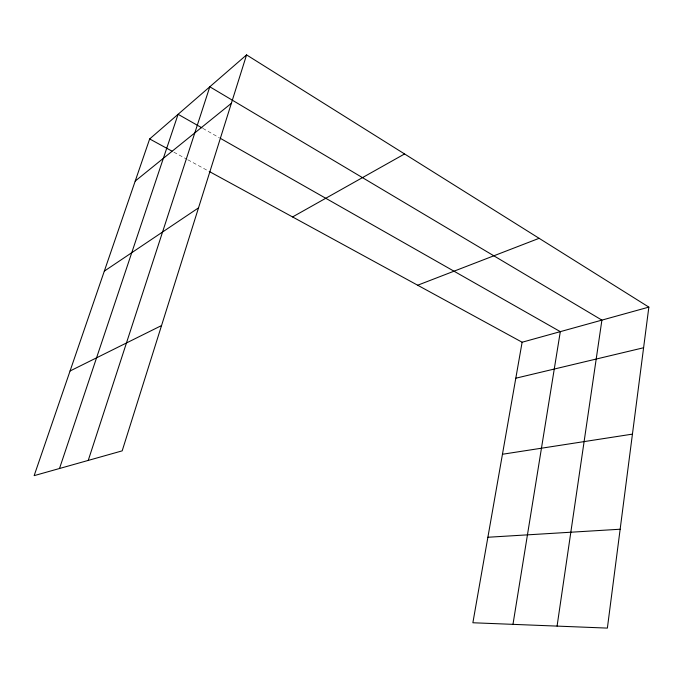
<?xml version="1.0" encoding="UTF-8"?>
<svg xmlns="http://www.w3.org/2000/svg" width="683" height="683" viewBox="0 0 683 683"><rect width="100%" height="100%" fill="white"/><g stroke="black" fill="none" stroke-linecap="round" stroke-linejoin="round"><path stroke-width="0.51" stroke-dasharray="3.42 2.56" d="M173.858 152.155L186.886 159.259M187.816 159.771L208.289 170.938M202.868 128.387L219.388 137.778"/><path stroke-width="1.02" d="M648.85 307.111L607.375 628.104L472.875 622.759L522.119 342.226L648.85 307.111L246.572 54.896L149.671 138.948L34.15 475.641L122.18 450.857L246.572 54.896M557.072 626.106L601.902 320.114L209.809 86.784L88.244 460.419M512.976 624.347L560.308 331.648L220.302 138.299M59.498 468.512L178.092 114.3L201.955 127.866M135.217 181.08L231.358 103.329M104.328 271.117L198.514 207.871M292.572 216.938L404.567 153.957M70.059 370.989L161.547 325.552M417.68 285.221L539.118 238.316M515.802 378.211L643.599 347.749M502.457 454.255L632.441 434.123M487.884 537.256L620.147 529.231M149.671 138.948L171.996 151.139M209.211 171.45L522.119 342.226"/></g></svg>
